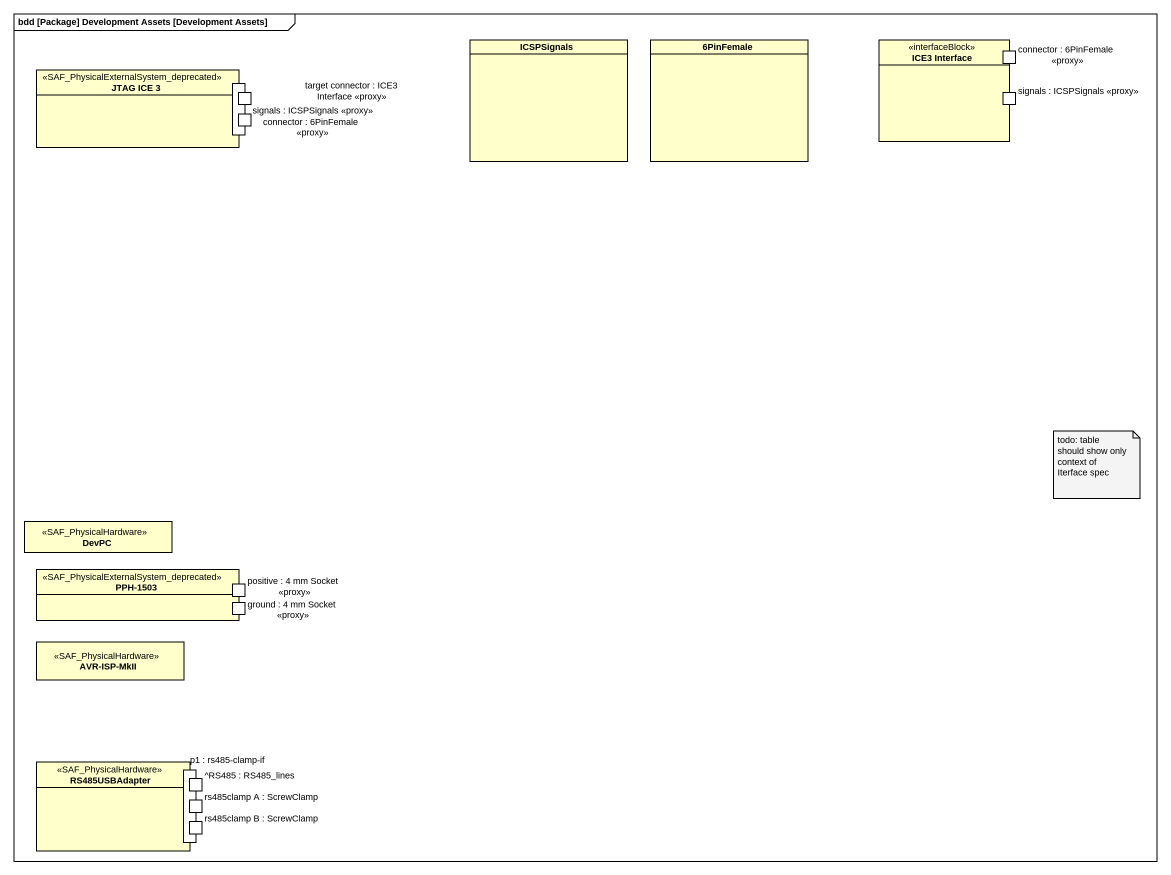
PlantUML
@startuml
mainframe bdd [Package] Development Assets [Development Assets]
allowmixing
hide circle
hide empty members
class ICSPSignals
class "6PinFemale" as c6PinFemale
rectangle "ICE3 Interface" as ICE3_Interface <<interfaceBlock>> {
  port "connector : 6PinFemale <<proxy>>" as connector_6PinFemale_proxy
  port "signals : ICSPSignals <<proxy>>" as signals_ICSPSignals_proxy_2
}
rectangle "JTAG ICE 3" as JTAG_ICE_3 <<SAF_PhysicalExternalSystem_deprecated>> {
  port "target connector : ICE3 Interface <<proxy>>" as target_connector_ICE3
}
rectangle "signals : ICSPSignals <<proxy>>" as signals_ICSPSignals_proxy
rectangle "connector : 6PinFemale <<proxy>>" as connector_6PinFemale_proxy_2
class DevPC <<SAF_PhysicalHardware>>
rectangle "PPH-1503" as PPH_1503 <<SAF_PhysicalExternalSystem_deprecated>> {
  port "positive : 4 mm Socket <<proxy>>" as positive_4_mm_Socket_proxy
  port "ground : 4 mm Socket <<proxy>>" as ground_4_mm_Socket_proxy
}
class "AVR-ISP-MkII" as AVR_ISP_MkII <<SAF_PhysicalHardware>>
rectangle RS485USBAdapter <<SAF_PhysicalHardware>> {
  port "p1 : rs485-clamp-if" as p1_rs485_clamp_if
}
rectangle "^RS485 : RS485_lines" as RS485_RS485_lines
rectangle "rs485clamp A : ScrewClamp" as rs485clamp_A_ScrewClamp
rectangle "rs485clamp B : ScrewClamp" as rs485clamp_B_ScrewClamp
note as N1
  todo: table should show only context of Iterface spec
end note
@enduml
